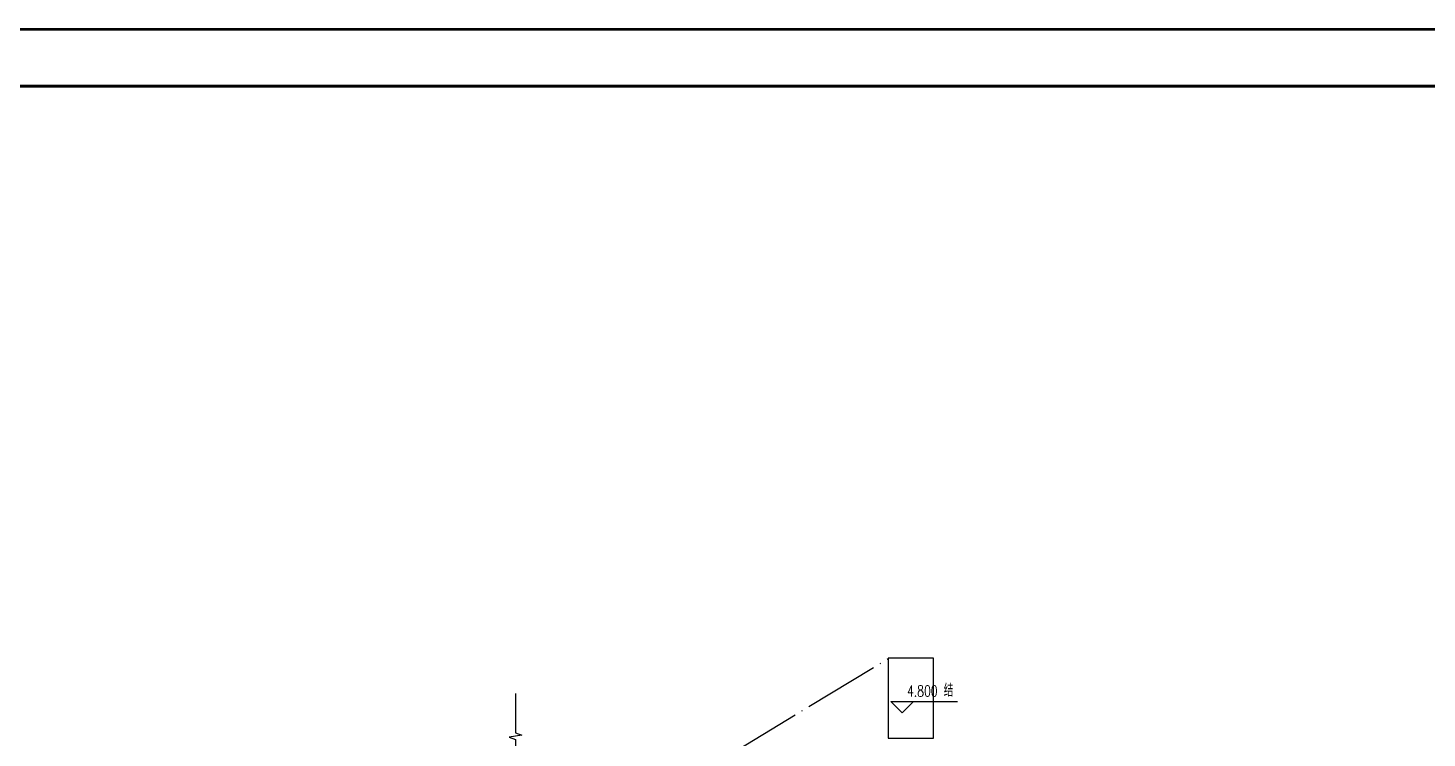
# Model space of a CAD drawing. Extents: x -1396510 to 1250330, y -1892470 to 1623980.
# Drawn here: x -158940 to -122005, y -1565634 to -1546872 of the extents above; entities that cross this region are included whole.
import ezdxf
from ezdxf.enums import TextEntityAlignment as Align

# ---------------------------------------------------------------- set-up
doc = ezdxf.new("R2010")
doc.units = 0
doc.header["$LTSCALE"] = 1000
doc.header["$MEASUREMENT"] = 0
doc.linetypes.add('DOTE', pattern=[2.42, 2, -0.2, 0.02, -0.2])
doc.layers.get('Defpoints').update_dxf_attribs({"color": 210})
for name, color, linetype in [('0-cxFrame', 155, 'Continuous'), ('A-AXIS-DOTE', 14, 'DOTE'), ('A-AXIS-SYMB', 3, 'Continuous'), ('A-SFCE', 30, 'Continuous'), ('建-标高', 3, 'Continuous')]:
    doc.layers.add(name, color=color, linetype=linetype)
doc.layers.add('0-cxText', color=131, linetype='Continuous', lineweight=25)
doc.layers.add('A-云线2', color=3, linetype='Continuous', plot=False)
doc.styles.add('A-STANDARD', font='SIMPLEX', dxfattribs={"bigfont": 'GBCBIG'})
doc.styles.add('cx_tuming', font='simhei.ttf')
doc.styles.add('cx_tuqian1', font='')
doc.styles.add('黑体', font='simhei.ttf', dxfattribs={"height": 12})
doc.styles.get('cx_tuqian1').set_extended_font_data('SimSun')

# ---------------------------------------------------------------- blocks, each defined once
blk = doc.blocks.new('世赫3#厂房一层0821')
at = {"layer": 'A-AXIS-DOTE', "color": 8}
blk.add_lwpolyline([(172460, 8564.2), (176624.2, 11090)], dxfattribs=at)
at = {"layer": 'A-AXIS-SYMB'}
blk.add_lwpolyline([(166784.2, 10170), (166784.2, 9130), (166952.2, 9068.9), (166616.2, 9009.6), (166784.2, 8950), (166784.2, 7910)], dxfattribs=at)
at = {"layer": 'A-SFCE'}
blk.add_lwpolyline([(176624.2, 8990), (177824.2, 8990), (177824.2, 11100), (176624.2, 11100)], close=True, dxfattribs=at)
at = {"layer": '建-标高', "color": 8}
for p, q in [((176993.6, 9654.2), (176693.6, 9954.2)), ((176693.6, 9954.2), (178453.6, 9954.2)), ((176993.6, 9654.2), (177293.6, 9954.2))]:
    blk.add_line(p, q, dxfattribs=at)
at = {"layer": '建-标高', "color": 7, "style": 'A-STANDARD', "width": 0.705882}
blk.add_text('4.800', height=297.5, dxfattribs=at).set_placement((177120, 10084.2))
at = {"layer": '建-标高', "color": 7, "style": 'A-STANDARD'}
blk.add_text('结', height=337.6, dxfattribs=at).set_placement((178090, 10084.2))
blk = doc.blocks.new('TK22.A0+2 L(Dragon)')
at = {"layer": '0-cxFrame', "color": 7, "const_width": 0.5}
blk.add_lwpolyline([(0, 0), (-1783, 0), (-1783, 841), (0, 841)], close=True, dxfattribs=at)
at = {"layer": '0-cxFrame', "const_width": 0.5}
blk.add_lwpolyline([(-80, 10), (-1763, 10), (-1763, 831), (-80, 831)], close=True, dxfattribs=at)
at = {"style": '黑体', "flags": 4}
blk.add_attdef('图幅', text='', height=3.3, dxfattribs=at).set_placement((-40, 3), align=Align.RIGHT)
at = {"layer": '0-cxText', "flags": 4}
for tag, height, style, p in [('建设单位', 3.5, 'cx_tuming', (-45, 240)), ('项目名称', 3.5, 'cx_tuming', (-45, 210)), ('子项名称', 3.5, 'cx_tuming', (-45, 180)), ('工程编号', 3.3, 'cx_tuqian1', (-35, 165)), ('图名1', 3.5, 'cx_tuming', (-45, 87)), ('图名2', 3.5, 'cx_tuming', (-45, 79)), ('图名3', 3.5, 'cx_tuming', (-45, 71)), ('出图日期', 3.3, 'cx_tuqian1', (-39, 60)), ('专业', 3.3, 'cx_tuqian1', (-55, 52)), ('图号', 3.3, 'cx_tuqian1', (-55, 44)), ('版次', 3.3, 'cx_tuqian1', (-20, 44))]:
    blk.add_attdef(tag, text='', height=height, dxfattribs=dict(at, style=style)).set_placement(p, align=Align.MIDDLE)
at = {"layer": 'Defpoints', "color": 6, "flags": 4}
for tag, height, style, p in [('tufu', 3.3, '黑体', (-12, 12)), ('dwfname', 4, 'cx_tuqian1', (-80, 3))]:
    blk.add_attdef(tag, text='', height=height, dxfattribs=dict(at, style=style)).set_placement(p, align=Align.RIGHT)

msp = doc.modelspace()

# ---------------------------------------------------------------- block references
at = {"layer": '0-cxFrame', "xscale": 150, "yscale": 150, "zscale": 150}
msp.add_blockref('TK22.A0+2 L(Dragon)', (-76103.8, -1673060), dxfattribs=at)
at = {"layer": 'A-云线2'}
msp.add_blockref('世赫3#厂房一层0821', (-312854.2, -1574624), dxfattribs=at)

doc.saveas('drawing.dxf')
